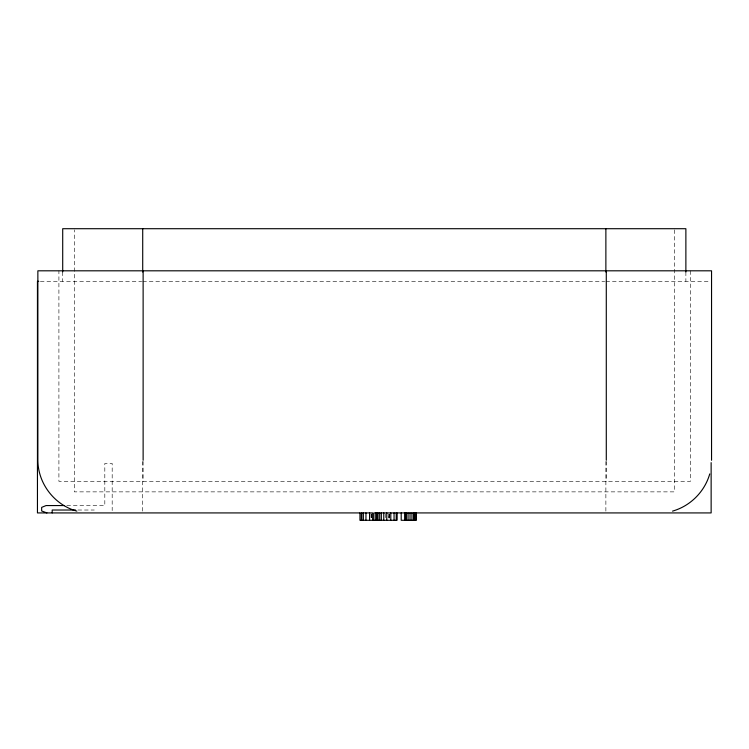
<?xml version="1.0" encoding="UTF-8"?>
<svg xmlns="http://www.w3.org/2000/svg" width="749" height="749" viewBox="0 0 749 749"><rect width="100%" height="100%" fill="white"/><g stroke="black" fill="none" stroke-linecap="round" stroke-linejoin="round"><path stroke-width="0.56" stroke-dasharray="3.75 2.81" d="M40.362 281.343L141.683 281.343M142.713 281.343L604.705 281.343M605.875 281.343L709.846 281.343M66.811 505.556L104.813 505.556L104.813 463.453L112.181 463.453L112.181 510.621M77.915 510.022L94.29 510.022M690.494 270.81L690.494 481.345L58.909 481.345L58.909 270.81M685.878 271.981L685.878 281.343M674.297 229.877L674.297 491.868L74.291 491.868L74.291 229.877M606.287 461.459L606.287 481.345M605.875 461.459L605.875 512.925M389.471 513.973L389.471 518.186M389.386 513.973L389.386 518.186M389.227 518.186L389.162 513.973L388.984 518.186M388.731 513.973L388.787 518.186M385.482 513.973L385.482 518.186M371.616 513.973L371.616 518.186M371.195 513.973L371.232 518.186M371.092 513.973L371.092 518.186M143.125 461.459L143.125 481.345M142.713 461.459L142.713 511.754M62.71 271.981L62.71 281.343"/><path stroke-width="1.12" d="M709.752 473.911C704.659 491.728 690.363 506.034 672.536 511.127M38.742 281.343L37.45 281.343L37.45 512.925L360.26 512.925M64.508 505.556L46.082 505.556L41.654 507.373L41.654 510.977L46.915 512.925M75.574 510.022L52.187 510.022L52.187 512.925M76.866 511.127C54.424 504.985 37.984 483.554 37.862 460.289L37.862 270.81L711.55 270.81L711.55 460.289M711.138 462.629L711.138 512.925L373.863 512.925L373.863 520.293M685.878 271.981L685.878 228.707L62.71 228.707L62.71 271.981M606.287 270.81L606.287 460.289M605.875 228.707L605.875 271.981M416.444 512.925L416.444 520.293L401.202 520.293L401.202 512.925M415.058 512.925L415.058 520.293M414.684 512.925L414.684 520.293M413.57 512.925L413.57 520.293M411.941 512.925L411.941 520.293M410.031 512.925L410.031 520.293M408.046 512.925L408.046 520.293M406.398 512.925L406.398 520.293M405.275 512.925L405.321 520.293M404.909 512.925L404.909 520.293M396.942 512.925L396.942 520.293L359.941 520.293L359.941 512.925M396.642 512.925L396.633 520.293M396.221 512.925L396.221 520.293M394.058 512.925L394.058 520.293M390.809 512.925L390.809 520.293M386.784 512.925L386.784 520.293M383.769 512.925L383.769 520.293M381.344 512.925L381.344 520.293M379.687 512.925L379.687 520.293M378.02 512.925L378.02 520.293M376.878 512.925L376.878 520.293M375.736 512.925L375.736 520.293M372.656 520.293L372.656 512.925L361.29 512.925L361.29 520.293M369.566 512.925L369.566 520.293M365.952 512.925L365.952 520.293M363.359 512.925L363.359 520.293M361.804 512.925L361.804 520.293M143.125 270.81L143.125 460.289M142.713 228.707L142.713 271.981"/></g></svg>
